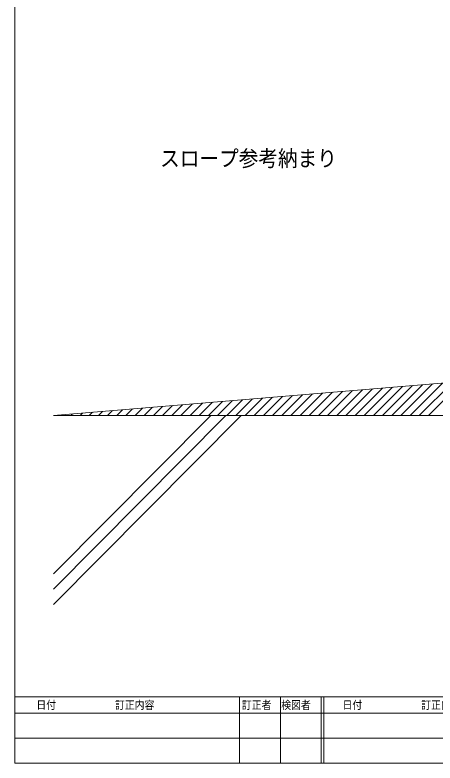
# Model space of a CAD drawing. Units: millimetres, scale not verified. Extents: x -829 to 829, y -160 to 161.
# Drawn here: x -408.6 to -326.3, y -160.5 to -13.9 of the extents above; entities that cross this region are included whole.
import ezdxf
from ezdxf.enums import TextEntityAlignment as Align

# ---------------------------------------------------------------- set-up
doc = ezdxf.new("R2010")
doc.units = ezdxf.units.MM
doc.header["$LTSCALE"] = 2
doc.layers.add('0-0_一般', color=4, linetype='Continuous', lineweight=9)
doc.layers.add('0-7_文字', color=4, linetype='Continuous', lineweight=9)
doc.styles.add('ＭＳ ゴシック', font='')
doc.styles.get('ＭＳ ゴシック').set_extended_font_data('MS Gothic')

msp = doc.modelspace()

# ---------------------------------------------------------------- linework, layer by layer
at = {"layer": '0-0_一般', "color": 7}
for p, q in [((-334.741, -92.401), (-328.718, -86.378)), ((-332.945, -92.401), (-326.759, -86.215)), ((-331.149, -92.401), (-324.799, -86.052)), ((-329.353, -92.401), (-322.84, -85.888)), ((-327.557, -92.401), (-320.881, -85.725)), ((-350.906, -92.401), (-346.352, -87.848)), ((-349.11, -92.401), (-344.393, -87.684)), ((-347.313, -92.401), (-342.433, -87.521)), ((-345.517, -92.401), (-340.474, -87.358)), ((-343.721, -92.401), (-338.515, -87.195)), ((-341.925, -92.401), (-336.555, -87.031)), ((-340.129, -92.401), (-334.596, -86.868)), ((-338.333, -92.401), (-332.637, -86.705)), ((-336.537, -92.401), (-330.677, -86.541)), ((-367.07, -92.401), (-363.986, -89.317)), ((-365.274, -92.401), (-362.026, -89.154)), ((-363.478, -92.401), (-360.067, -88.991)), ((-361.682, -92.401), (-358.108, -88.827)), ((-359.886, -92.401), (-356.148, -88.664)), ((-358.09, -92.401), (-354.189, -88.501)), ((-356.294, -92.401), (-352.23, -88.338)), ((-354.498, -92.401), (-350.271, -88.174)), ((-352.702, -92.401), (-348.311, -88.011)), ((-383.235, -92.401), (-381.62, -90.787)), ((-381.438, -92.401), (-379.66, -90.623)), ((-379.642, -92.401), (-377.701, -90.46)), ((-377.846, -92.401), (-375.742, -90.297)), ((-376.05, -92.401), (-373.782, -90.134)), ((-374.254, -92.401), (-371.823, -89.97)), ((-372.458, -92.401), (-369.864, -89.807)), ((-370.662, -92.401), (-367.904, -89.644)), ((-368.866, -92.401), (-365.945, -89.48)), ((-399.399, -92.401), (-399.254, -92.256)), ((-397.603, -92.401), (-397.294, -92.093)), ((-395.807, -92.401), (-395.335, -91.93)), ((-394.011, -92.401), (-393.376, -91.766)), ((-392.215, -92.401), (-391.416, -91.603)), ((-390.419, -92.401), (-389.457, -91.44)), ((-388.623, -92.401), (-387.498, -91.277)), ((-386.827, -92.401), (-385.538, -91.113)), ((-385.031, -92.401), (-383.579, -90.95)), ((-370.222, -92.401), (-400.997, -123.417)), ((-367.222, -92.401), (-400.997, -126.441)), ((-364.222, -92.401), (-400.997, -129.464)), ((-364.572, -147.5), (-364.572, -160.5)), ((-356.572, -147.5), (-356.572, -160.5)), ((-348.572, -147.5), (-348.572, -160.5)), ((-348.072, -147.5), (-348.072, -160.5)), ((-408.572, -150.75), (-288.572, -150.75)), ((-408.572, -155.625), (-288.572, -155.625))]:
    msp.add_line(p, q, dxfattribs=at)
at = {"layer": '0-0_一般', "color": 1}
msp.add_line((-400.997, -92.401), (-20.197, -92.401), dxfattribs=at)
at = {"layer": '0-0_一般', "color": 5}
for points in [[(-408.572, 112.5), (-8.572, 112.5), (-8.572, -147.5), (-408.572, -147.5)], [(-408.572, -147.5), (-8.572, -147.5), (-8.572, -160.5), (-408.572, -160.5)]]:
    msp.add_lwpolyline(points, close=True, dxfattribs=at)
at = {"layer": '0-0_一般', "color": 7}
msp.add_lwpolyline([(-245.079, -79.408), (-245.079, -92.401), (-400.997, -92.401)], close=True, dxfattribs=at)
msp.add_lwpolyline([(-245.079, -79.408), (-245.079, -92.401), (-400.997, -92.401)], close=True, dxfattribs=at)

# ---------------------------------------------------------------- texts
at = {"layer": '0-0_一般', "color": 7, "style": 'ＭＳ ゴシック', "width": 0.9}
for s, p in [('日付\u3000\u3000\u3000\u3000\u3000\u3000訂正内容', (-404.375, -150.384)), ('訂正者\u3000検図者', (-364.102, -150.393)), ('日付\u3000\u3000\u3000\u3000\u3000\u3000訂正内容', (-344.375, -150.384))]:
    msp.add_text(s, height=1.569, dxfattribs=at).set_placement(p, align=Align.BOTTOM_LEFT)
at = {"layer": '0-7_文字', "color": 7, "style": 'ＭＳ ゴシック', "width": 0.9}
msp.add_text('スロープ参考納まり', height=3.134, dxfattribs=at).set_placement((-380.126, -44.552), align=Align.BOTTOM_LEFT)

doc.saveas('drawing.dxf')
